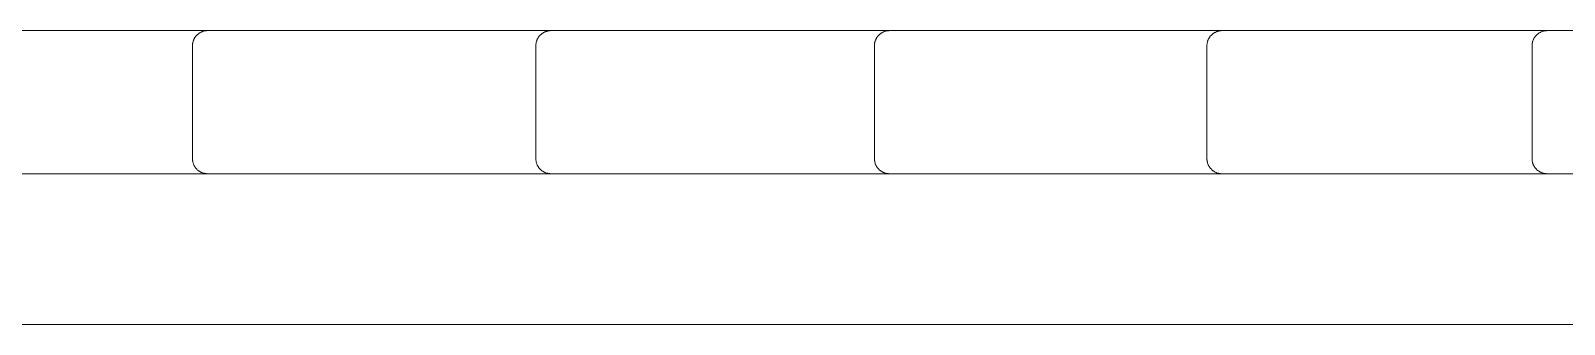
# Model space of a CAD drawing. Header units: millimetres. Extents: x -427 to 4679, y -324 to 2971.
# Drawn here: x 991.1 to 1398.2, y 2892.7 to 2970.7 of the extents above; entities that cross this region are included whole.
import ezdxf

# ---------------------------------------------------------------- set-up
doc = ezdxf.new("R2010")
doc.units = ezdxf.units.MM
doc.layers.add('ZANO_R', color=7, linetype='Continuous', lineweight=0)

msp = doc.modelspace()

# ---------------------------------------------------------------- linework, layer by layer
at = {"layer": 'ZANO_R'}
for p, q in [((1019.7, 2970.74), (946.05, 2970.74)), ((1038.09, 2970.74), (1019.7, 2970.74)), ((1034.11, 2967.15), (1034.13, 2967.29)), ((1034.13, 2967.29), (1034.15, 2967.42)), ((1034.15, 2967.42), (1034.18, 2967.55)), ((1034.18, 2967.55), (1034.21, 2967.69)), ((1034.21, 2967.69), (1034.24, 2967.82)), ((1034.24, 2967.82), (1034.28, 2967.95)), ((1034.28, 2967.95), (1034.32, 2968.08)), ((1034.32, 2968.08), (1034.37, 2968.21)), ((1034.37, 2968.21), (1034.42, 2968.33)), ((1034.42, 2968.33), (1034.48, 2968.46)), ((1034.48, 2968.46), (1034.54, 2968.58)), ((1034.54, 2968.58), (1034.61, 2968.7)), ((1034.61, 2968.7), (1034.67, 2968.82)), ((1034.67, 2968.82), (1034.75, 2968.93)), ((1034.75, 2968.93), (1034.82, 2969.05)), ((1034.82, 2969.05), (1034.9, 2969.16)), ((1034.9, 2969.16), (1034.99, 2969.27)), ((1034.99, 2969.27), (1035.08, 2969.37)), ((1035.08, 2969.37), (1035.17, 2969.47)), ((1035.17, 2969.47), (1035.26, 2969.57)), ((1035.26, 2969.57), (1035.36, 2969.66)), ((1035.36, 2969.66), (1035.46, 2969.76)), ((1035.46, 2969.76), (1035.57, 2969.84)), ((1035.57, 2969.84), (1035.67, 2969.93)), ((1035.67, 2969.93), (1035.79, 2970.01)), ((1035.79, 2970.01), (1035.9, 2970.09)), ((1035.9, 2970.09), (1036.01, 2970.16)), ((1036.01, 2970.16), (1036.13, 2970.23)), ((1036.13, 2970.23), (1036.25, 2970.29)), ((1036.25, 2970.29), (1036.37, 2970.35)), ((1036.37, 2970.35), (1036.5, 2970.41)), ((1036.5, 2970.41), (1036.62, 2970.46)), ((1036.62, 2970.46), (1036.75, 2970.51)), ((1036.75, 2970.51), (1036.88, 2970.55)), ((1036.88, 2970.55), (1037.01, 2970.59)), ((1037.01, 2970.59), (1037.14, 2970.63)), ((1037.14, 2970.63), (1037.28, 2970.66)), ((1037.28, 2970.66), (1037.41, 2970.68)), ((1037.41, 2970.68), (1037.55, 2970.7)), ((1037.55, 2970.7), (1037.68, 2970.72)), ((1037.68, 2970.72), (1037.82, 2970.73)), ((1037.82, 2970.73), (1037.96, 2970.74)), ((1037.96, 2970.74), (1038.09, 2970.74)), ((1111.04, 2970.74), (1038.09, 2970.74)), ((1129.22, 2970.74), (1111.04, 2970.74)), ((1125.24, 2967.15), (1125.26, 2967.29)), ((1125.26, 2967.29), (1125.28, 2967.42)), ((1125.28, 2967.42), (1125.3, 2967.55)), ((1125.3, 2967.55), (1125.33, 2967.69)), ((1125.33, 2967.69), (1125.37, 2967.82)), ((1125.37, 2967.82), (1125.41, 2967.95)), ((1125.41, 2967.95), (1125.45, 2968.08)), ((1125.45, 2968.08), (1125.5, 2968.21)), ((1125.5, 2968.21), (1125.55, 2968.33)), ((1125.55, 2968.33), (1125.61, 2968.46)), ((1125.61, 2968.46), (1125.67, 2968.58)), ((1125.67, 2968.58), (1125.73, 2968.7)), ((1125.73, 2968.7), (1125.8, 2968.82)), ((1125.8, 2968.82), (1125.87, 2968.93)), ((1125.87, 2968.93), (1125.95, 2969.05)), ((1125.95, 2969.05), (1126.03, 2969.16)), ((1126.03, 2969.16), (1126.12, 2969.27)), ((1126.12, 2969.27), (1126.2, 2969.37)), ((1126.2, 2969.37), (1126.3, 2969.47)), ((1126.3, 2969.47), (1126.39, 2969.57)), ((1126.39, 2969.57), (1126.49, 2969.66)), ((1126.49, 2969.66), (1126.59, 2969.76)), ((1126.59, 2969.76), (1126.69, 2969.84)), ((1126.69, 2969.84), (1126.8, 2969.93)), ((1126.8, 2969.93), (1126.91, 2970.01)), ((1126.91, 2970.01), (1127.03, 2970.09)), ((1127.03, 2970.09), (1127.14, 2970.16)), ((1127.14, 2970.16), (1127.26, 2970.23)), ((1127.26, 2970.23), (1127.38, 2970.29)), ((1127.38, 2970.29), (1127.5, 2970.35)), ((1127.5, 2970.35), (1127.63, 2970.41)), ((1127.63, 2970.41), (1127.75, 2970.46)), ((1127.75, 2970.46), (1127.88, 2970.51)), ((1127.88, 2970.51), (1128.01, 2970.55)), ((1128.01, 2970.55), (1128.14, 2970.59)), ((1128.14, 2970.59), (1128.27, 2970.63)), ((1128.27, 2970.63), (1128.41, 2970.66)), ((1128.41, 2970.66), (1128.54, 2970.68)), ((1128.54, 2970.68), (1128.67, 2970.7)), ((1128.67, 2970.7), (1128.81, 2970.72)), ((1128.81, 2970.72), (1128.95, 2970.73)), ((1128.95, 2970.73), (1129.08, 2970.74)), ((1129.08, 2970.74), (1129.22, 2970.74)), ((1201.19, 2970.74), (1129.22, 2970.74)), ((1219.08, 2970.74), (1201.19, 2970.74)), ((1215.1, 2967.15), (1215.11, 2967.29)), ((1215.11, 2967.29), (1215.13, 2967.42)), ((1215.13, 2967.42), (1215.16, 2967.55)), ((1215.16, 2967.55), (1215.19, 2967.69)), ((1215.19, 2967.69), (1215.22, 2967.82)), ((1215.22, 2967.82), (1215.26, 2967.95)), ((1215.26, 2967.95), (1215.31, 2968.08)), ((1215.31, 2968.08), (1215.36, 2968.21)), ((1215.36, 2968.21), (1215.41, 2968.33)), ((1215.41, 2968.33), (1215.46, 2968.46)), ((1215.46, 2968.46), (1215.52, 2968.58)), ((1215.52, 2968.58), (1215.59, 2968.7)), ((1215.59, 2968.7), (1215.66, 2968.82)), ((1215.66, 2968.82), (1215.73, 2968.93)), ((1215.73, 2968.93), (1215.81, 2969.05)), ((1215.81, 2969.05), (1215.89, 2969.16)), ((1215.89, 2969.16), (1215.97, 2969.27)), ((1215.97, 2969.27), (1216.06, 2969.37)), ((1216.06, 2969.37), (1216.15, 2969.47)), ((1216.15, 2969.47), (1216.25, 2969.57)), ((1216.25, 2969.57), (1216.35, 2969.66)), ((1216.35, 2969.66), (1216.45, 2969.76)), ((1216.45, 2969.76), (1216.55, 2969.84)), ((1216.55, 2969.84), (1216.66, 2969.93)), ((1216.66, 2969.93), (1216.77, 2970.01)), ((1216.77, 2970.01), (1216.88, 2970.09)), ((1216.88, 2970.09), (1217, 2970.16)), ((1217, 2970.16), (1217.12, 2970.23)), ((1217.12, 2970.23), (1217.24, 2970.29)), ((1217.24, 2970.29), (1217.36, 2970.35)), ((1217.36, 2970.35), (1217.48, 2970.41)), ((1217.48, 2970.41), (1217.61, 2970.46)), ((1217.61, 2970.46), (1217.74, 2970.51)), ((1217.74, 2970.51), (1217.87, 2970.55)), ((1217.87, 2970.55), (1218, 2970.59)), ((1218, 2970.59), (1218.13, 2970.63)), ((1218.13, 2970.63), (1218.26, 2970.66)), ((1218.26, 2970.66), (1218.4, 2970.68)), ((1218.4, 2970.68), (1218.53, 2970.7)), ((1218.53, 2970.7), (1218.67, 2970.72)), ((1218.67, 2970.72), (1218.8, 2970.73)), ((1218.8, 2970.73), (1218.94, 2970.74)), ((1218.94, 2970.74), (1219.08, 2970.74)), ((1289.79, 2970.74), (1219.08, 2970.74)), ((1307.22, 2970.74), (1289.79, 2970.74)), ((1303.34, 2967.15), (1303.36, 2967.29)), ((1303.36, 2967.29), (1303.38, 2967.42)), ((1303.38, 2967.42), (1303.4, 2967.55)), ((1303.4, 2967.55), (1303.43, 2967.69)), ((1303.43, 2967.69), (1303.47, 2967.82)), ((1303.47, 2967.82), (1303.51, 2967.95)), ((1303.51, 2967.95), (1303.55, 2968.08)), ((1303.55, 2968.08), (1303.6, 2968.21)), ((1303.6, 2968.21), (1303.65, 2968.33)), ((1303.65, 2968.33), (1303.71, 2968.46)), ((1303.71, 2968.46), (1303.77, 2968.58)), ((1303.77, 2968.58), (1303.83, 2968.7)), ((1303.83, 2968.7), (1303.9, 2968.82)), ((1303.9, 2968.82), (1303.98, 2968.93)), ((1303.98, 2968.93), (1304.05, 2969.05)), ((1304.05, 2969.05), (1304.13, 2969.16)), ((1304.13, 2969.16), (1304.22, 2969.27)), ((1304.22, 2969.27), (1304.31, 2969.37)), ((1304.31, 2969.37), (1304.4, 2969.47)), ((1304.4, 2969.47), (1304.49, 2969.57)), ((1304.49, 2969.57), (1304.59, 2969.66)), ((1304.59, 2969.66), (1304.69, 2969.76)), ((1304.69, 2969.76), (1304.8, 2969.84)), ((1304.8, 2969.84), (1304.9, 2969.93)), ((1304.9, 2969.93), (1305.01, 2970.01)), ((1305.01, 2970.01), (1305.13, 2970.09)), ((1305.13, 2970.09), (1305.24, 2970.16)), ((1305.24, 2970.16), (1305.36, 2970.23)), ((1305.36, 2970.23), (1305.48, 2970.29)), ((1305.48, 2970.29), (1305.6, 2970.35)), ((1305.6, 2970.35), (1305.73, 2970.41)), ((1305.73, 2970.41), (1305.85, 2970.46)), ((1305.85, 2970.46), (1305.98, 2970.51)), ((1305.98, 2970.51), (1306.11, 2970.55)), ((1306.11, 2970.55), (1306.24, 2970.59)), ((1306.24, 2970.59), (1306.37, 2970.63)), ((1306.37, 2970.63), (1306.51, 2970.66)), ((1306.51, 2970.66), (1306.64, 2970.68)), ((1306.64, 2970.68), (1306.78, 2970.7)), ((1306.78, 2970.7), (1306.91, 2970.72)), ((1306.91, 2970.72), (1307.05, 2970.73)), ((1307.05, 2970.73), (1307.18, 2970.74)), ((1307.18, 2970.74), (1307.32, 2970.74)), ((1376.5, 2970.74), (1307.32, 2970.74)), ((1393.51, 2970.74), (1376.5, 2970.74)), ((1389.63, 2967.15), (1389.65, 2967.29)), ((1389.65, 2967.29), (1389.67, 2967.42)), ((1389.67, 2967.42), (1389.69, 2967.55)), ((1389.69, 2967.55), (1389.72, 2967.69)), ((1389.72, 2967.69), (1389.76, 2967.82)), ((1389.76, 2967.82), (1389.8, 2967.95)), ((1389.8, 2967.95), (1389.84, 2968.08)), ((1389.84, 2968.08), (1389.89, 2968.21)), ((1389.89, 2968.21), (1389.94, 2968.33)), ((1389.94, 2968.33), (1390, 2968.46)), ((1390, 2968.46), (1390.06, 2968.58)), ((1390.06, 2968.58), (1390.12, 2968.7)), ((1390.12, 2968.7), (1390.19, 2968.82)), ((1390.19, 2968.82), (1390.27, 2968.93)), ((1390.27, 2968.93), (1390.34, 2969.05)), ((1390.34, 2969.05), (1390.42, 2969.16)), ((1390.42, 2969.16), (1390.51, 2969.27)), ((1390.51, 2969.27), (1390.6, 2969.37)), ((1390.6, 2969.37), (1390.69, 2969.47)), ((1390.69, 2969.47), (1390.78, 2969.57)), ((1390.78, 2969.57), (1390.88, 2969.66)), ((1390.88, 2969.66), (1390.98, 2969.76)), ((1390.98, 2969.76), (1391.09, 2969.84)), ((1391.09, 2969.84), (1391.19, 2969.93)), ((1391.19, 2969.93), (1391.3, 2970.01)), ((1391.3, 2970.01), (1391.42, 2970.09)), ((1391.42, 2970.09), (1391.53, 2970.16)), ((1391.53, 2970.16), (1391.65, 2970.23)), ((1391.65, 2970.23), (1391.77, 2970.29)), ((1391.77, 2970.29), (1391.89, 2970.35)), ((1391.89, 2970.35), (1392.02, 2970.41)), ((1392.02, 2970.41), (1392.14, 2970.46)), ((1392.14, 2970.46), (1392.27, 2970.51)), ((1392.27, 2970.51), (1392.4, 2970.55)), ((1392.4, 2970.55), (1392.53, 2970.59)), ((1392.53, 2970.59), (1392.66, 2970.63)), ((1392.66, 2970.63), (1392.8, 2970.66)), ((1392.8, 2970.66), (1392.93, 2970.68)), ((1392.93, 2970.68), (1393.07, 2970.7)), ((1393.07, 2970.7), (1393.2, 2970.72)), ((1393.2, 2970.72), (1393.34, 2970.73)), ((1393.34, 2970.73), (1393.47, 2970.74)), ((1393.47, 2970.74), (1393.61, 2970.74)), ((1461, 2970.74), (1393.61, 2970.74)), ((1034.09, 2966.88), (1034.1, 2967.01)), ((1034.09, 2966.74), (1034.09, 2966.88)), ((1034.09, 2936.74), (1034.09, 2966.74)), ((1034.1, 2967.01), (1034.11, 2967.15)), ((1125.22, 2966.88), (1125.23, 2967.01)), ((1125.22, 2966.74), (1125.22, 2966.88)), ((1125.22, 2936.74), (1125.22, 2966.74)), ((1125.23, 2967.01), (1125.24, 2967.15)), ((1215.08, 2966.88), (1215.09, 2967.01)), ((1215.08, 2966.74), (1215.08, 2966.88)), ((1215.08, 2936.74), (1215.08, 2966.74)), ((1215.09, 2967.01), (1215.1, 2967.15)), ((1303.32, 2966.88), (1303.33, 2967.01)), ((1303.32, 2966.74), (1303.32, 2966.88)), ((1303.32, 2936.74), (1303.32, 2966.74)), ((1303.33, 2967.01), (1303.34, 2967.15)), ((1389.61, 2966.88), (1389.62, 2967.01)), ((1389.61, 2966.74), (1389.61, 2966.88)), ((1389.61, 2936.74), (1389.61, 2966.74)), ((1389.62, 2967.01), (1389.63, 2967.15)), ((1034.09, 2936.6), (1034.09, 2936.74)), ((1034.1, 2936.47), (1034.09, 2936.6)), ((1034.11, 2936.33), (1034.1, 2936.47)), ((1034.13, 2936.19), (1034.11, 2936.33)), ((1034.15, 2936.06), (1034.13, 2936.19)), ((1034.18, 2935.92), (1034.15, 2936.06)), ((1034.21, 2935.79), (1034.18, 2935.92)), ((1034.24, 2935.66), (1034.21, 2935.79)), ((1034.28, 2935.53), (1034.24, 2935.66)), ((1034.32, 2935.4), (1034.28, 2935.53)), ((1034.37, 2935.27), (1034.32, 2935.4)), ((1034.42, 2935.14), (1034.37, 2935.27)), ((1034.48, 2935.02), (1034.42, 2935.14)), ((1034.54, 2934.9), (1034.48, 2935.02)), ((1034.61, 2934.78), (1034.54, 2934.9)), ((1034.68, 2934.66), (1034.61, 2934.78)), ((1034.75, 2934.54), (1034.68, 2934.66)), ((1125.22, 2936.6), (1125.22, 2936.74)), ((1125.23, 2936.47), (1125.22, 2936.6)), ((1125.24, 2936.33), (1125.23, 2936.47)), ((1125.26, 2936.19), (1125.24, 2936.33)), ((1125.28, 2936.06), (1125.26, 2936.19)), ((1125.3, 2935.92), (1125.28, 2936.06)), ((1125.33, 2935.79), (1125.3, 2935.92)), ((1125.37, 2935.66), (1125.33, 2935.79)), ((1125.41, 2935.53), (1125.37, 2935.66)), ((1125.45, 2935.4), (1125.41, 2935.53)), ((1125.5, 2935.27), (1125.45, 2935.4)), ((1125.55, 2935.14), (1125.5, 2935.27)), ((1125.61, 2935.02), (1125.55, 2935.14)), ((1125.67, 2934.9), (1125.61, 2935.02)), ((1125.74, 2934.78), (1125.67, 2934.9)), ((1125.8, 2934.66), (1125.74, 2934.78)), ((1125.88, 2934.54), (1125.8, 2934.66)), ((1215.08, 2936.6), (1215.08, 2936.74)), ((1215.09, 2936.47), (1215.08, 2936.6)), ((1215.1, 2936.33), (1215.09, 2936.47)), ((1215.11, 2936.19), (1215.1, 2936.33)), ((1215.14, 2936.06), (1215.11, 2936.19)), ((1215.16, 2935.92), (1215.14, 2936.06)), ((1215.19, 2935.79), (1215.16, 2935.92)), ((1215.23, 2935.66), (1215.19, 2935.79)), ((1215.27, 2935.53), (1215.23, 2935.66)), ((1215.31, 2935.4), (1215.27, 2935.53)), ((1215.36, 2935.27), (1215.31, 2935.4)), ((1215.41, 2935.14), (1215.36, 2935.27)), ((1215.47, 2935.02), (1215.41, 2935.14)), ((1215.53, 2934.9), (1215.47, 2935.02)), ((1215.59, 2934.78), (1215.53, 2934.9)), ((1215.66, 2934.66), (1215.59, 2934.78)), ((1215.74, 2934.54), (1215.66, 2934.66)), ((1303.32, 2936.6), (1303.32, 2936.74)), ((1303.33, 2936.47), (1303.32, 2936.6)), ((1303.34, 2936.33), (1303.33, 2936.47)), ((1303.36, 2936.19), (1303.34, 2936.33)), ((1303.38, 2936.06), (1303.36, 2936.19)), ((1303.4, 2935.92), (1303.38, 2936.06)), ((1303.43, 2935.79), (1303.4, 2935.92)), ((1303.47, 2935.66), (1303.43, 2935.79)), ((1303.51, 2935.53), (1303.47, 2935.66)), ((1303.55, 2935.4), (1303.51, 2935.53)), ((1303.6, 2935.27), (1303.55, 2935.4)), ((1303.65, 2935.14), (1303.6, 2935.27)), ((1303.71, 2935.02), (1303.65, 2935.14)), ((1303.77, 2934.9), (1303.71, 2935.02)), ((1303.84, 2934.78), (1303.77, 2934.9)), ((1303.91, 2934.66), (1303.84, 2934.78)), ((1303.98, 2934.54), (1303.91, 2934.66)), ((1389.61, 2936.6), (1389.61, 2936.74)), ((1389.62, 2936.47), (1389.61, 2936.6)), ((1389.63, 2936.33), (1389.62, 2936.47)), ((1389.65, 2936.19), (1389.63, 2936.33)), ((1389.67, 2936.06), (1389.65, 2936.19)), ((1389.69, 2935.92), (1389.67, 2936.06)), ((1389.72, 2935.79), (1389.69, 2935.92)), ((1389.76, 2935.66), (1389.72, 2935.79)), ((1389.8, 2935.53), (1389.76, 2935.66)), ((1389.84, 2935.4), (1389.8, 2935.53)), ((1389.89, 2935.27), (1389.84, 2935.4)), ((1389.94, 2935.14), (1389.89, 2935.27)), ((1390, 2935.02), (1389.94, 2935.14)), ((1390.06, 2934.9), (1390, 2935.02)), ((1390.13, 2934.78), (1390.06, 2934.9)), ((1390.2, 2934.66), (1390.13, 2934.78)), ((1390.27, 2934.54), (1390.2, 2934.66)), ((51.45, 2932.74), (1545.45, 2932.74)), ((1034.83, 2934.43), (1034.75, 2934.54)), ((1034.91, 2934.32), (1034.83, 2934.43)), ((1034.99, 2934.21), (1034.91, 2934.32)), ((1035.08, 2934.11), (1034.99, 2934.21)), ((1035.17, 2934), (1035.08, 2934.11)), ((1035.27, 2933.91), (1035.17, 2934)), ((1035.37, 2933.81), (1035.27, 2933.91)), ((1035.47, 2933.72), (1035.37, 2933.81)), ((1035.58, 2933.63), (1035.47, 2933.72)), ((1035.68, 2933.55), (1035.58, 2933.63)), ((1035.79, 2933.47), (1035.68, 2933.55)), ((1035.91, 2933.39), (1035.79, 2933.47)), ((1036.02, 2933.32), (1035.91, 2933.39)), ((1036.14, 2933.25), (1036.02, 2933.32)), ((1036.26, 2933.18), (1036.14, 2933.25)), ((1036.39, 2933.12), (1036.26, 2933.18)), ((1036.51, 2933.07), (1036.39, 2933.12)), ((1036.64, 2933.01), (1036.51, 2933.07)), ((1036.77, 2932.97), (1036.64, 2933.01)), ((1036.9, 2932.92), (1036.77, 2932.97)), ((1037.03, 2932.89), (1036.9, 2932.92)), ((1037.16, 2932.85), (1037.03, 2932.89)), ((1037.29, 2932.82), (1037.16, 2932.85)), ((1037.43, 2932.8), (1037.29, 2932.82)), ((1037.56, 2932.78), (1037.43, 2932.8)), ((1037.7, 2932.76), (1037.56, 2932.78)), ((1037.84, 2932.75), (1037.7, 2932.76)), ((1037.97, 2932.74), (1037.84, 2932.75)), ((1125.96, 2934.43), (1125.88, 2934.54)), ((1126.04, 2934.32), (1125.96, 2934.43)), ((1126.12, 2934.21), (1126.04, 2934.32)), ((1126.21, 2934.11), (1126.12, 2934.21)), ((1126.3, 2934), (1126.21, 2934.11)), ((1126.4, 2933.91), (1126.3, 2934)), ((1126.5, 2933.81), (1126.4, 2933.91)), ((1126.6, 2933.72), (1126.5, 2933.81)), ((1126.7, 2933.63), (1126.6, 2933.72)), ((1126.81, 2933.55), (1126.7, 2933.63)), ((1126.92, 2933.47), (1126.81, 2933.55)), ((1127.03, 2933.39), (1126.92, 2933.47)), ((1127.15, 2933.32), (1127.03, 2933.39)), ((1127.27, 2933.25), (1127.15, 2933.32)), ((1127.39, 2933.18), (1127.27, 2933.25)), ((1127.51, 2933.12), (1127.39, 2933.18)), ((1127.64, 2933.07), (1127.51, 2933.12)), ((1127.76, 2933.01), (1127.64, 2933.07)), ((1127.89, 2932.97), (1127.76, 2933.01)), ((1128.02, 2932.92), (1127.89, 2932.97)), ((1128.15, 2932.89), (1128.02, 2932.92)), ((1128.29, 2932.85), (1128.15, 2932.89)), ((1128.42, 2932.82), (1128.29, 2932.85)), ((1128.56, 2932.8), (1128.42, 2932.82)), ((1128.69, 2932.78), (1128.56, 2932.8)), ((1128.83, 2932.76), (1128.69, 2932.78)), ((1128.96, 2932.75), (1128.83, 2932.76)), ((1129.1, 2932.74), (1128.96, 2932.75)), ((1215.81, 2934.43), (1215.74, 2934.54)), ((1215.89, 2934.32), (1215.81, 2934.43)), ((1215.98, 2934.21), (1215.89, 2934.32)), ((1216.07, 2934.11), (1215.98, 2934.21)), ((1216.16, 2934), (1216.07, 2934.11)), ((1216.25, 2933.91), (1216.16, 2934)), ((1216.35, 2933.81), (1216.25, 2933.91)), ((1216.46, 2933.72), (1216.35, 2933.81)), ((1216.56, 2933.63), (1216.46, 2933.72)), ((1216.67, 2933.55), (1216.56, 2933.63)), ((1216.78, 2933.47), (1216.67, 2933.55)), ((1216.89, 2933.39), (1216.78, 2933.47)), ((1217.01, 2933.32), (1216.89, 2933.39)), ((1217.13, 2933.25), (1217.01, 2933.32)), ((1217.25, 2933.18), (1217.13, 2933.25)), ((1217.37, 2933.12), (1217.25, 2933.18)), ((1217.5, 2933.07), (1217.37, 2933.12)), ((1217.62, 2933.01), (1217.5, 2933.07)), ((1217.75, 2932.97), (1217.62, 2933.01)), ((1217.88, 2932.92), (1217.75, 2932.97)), ((1218.01, 2932.89), (1217.88, 2932.92)), ((1218.14, 2932.85), (1218.01, 2932.89)), ((1218.28, 2932.82), (1218.14, 2932.85)), ((1218.41, 2932.8), (1218.28, 2932.82)), ((1218.55, 2932.78), (1218.41, 2932.8)), ((1218.68, 2932.76), (1218.55, 2932.78)), ((1218.82, 2932.75), (1218.68, 2932.76)), ((1218.96, 2932.74), (1218.82, 2932.75)), ((1304.06, 2934.43), (1303.98, 2934.54)), ((1304.14, 2934.32), (1304.06, 2934.43)), ((1304.22, 2934.21), (1304.14, 2934.32)), ((1304.31, 2934.11), (1304.22, 2934.21)), ((1304.4, 2934), (1304.31, 2934.11)), ((1304.5, 2933.91), (1304.4, 2934)), ((1304.6, 2933.81), (1304.5, 2933.91)), ((1304.7, 2933.72), (1304.6, 2933.81)), ((1304.8, 2933.63), (1304.7, 2933.72)), ((1304.91, 2933.55), (1304.8, 2933.63)), ((1305.02, 2933.47), (1304.91, 2933.55)), ((1305.14, 2933.39), (1305.02, 2933.47)), ((1305.25, 2933.32), (1305.14, 2933.39)), ((1305.37, 2933.25), (1305.25, 2933.32)), ((1305.49, 2933.18), (1305.37, 2933.25)), ((1305.61, 2933.12), (1305.49, 2933.18)), ((1305.74, 2933.07), (1305.61, 2933.12)), ((1305.87, 2933.01), (1305.74, 2933.07)), ((1305.99, 2932.97), (1305.87, 2933.01)), ((1306.12, 2932.92), (1305.99, 2932.97)), ((1306.26, 2932.89), (1306.12, 2932.92)), ((1306.39, 2932.85), (1306.26, 2932.89)), ((1306.52, 2932.82), (1306.39, 2932.85)), ((1306.66, 2932.8), (1306.52, 2932.82)), ((1306.79, 2932.78), (1306.66, 2932.8)), ((1306.93, 2932.76), (1306.79, 2932.78)), ((1307.06, 2932.75), (1306.93, 2932.76)), ((1307.2, 2932.74), (1307.06, 2932.75)), ((1390.35, 2934.43), (1390.27, 2934.54)), ((1390.43, 2934.32), (1390.35, 2934.43)), ((1390.51, 2934.21), (1390.43, 2934.32)), ((1390.6, 2934.11), (1390.51, 2934.21)), ((1390.69, 2934), (1390.6, 2934.11)), ((1390.79, 2933.91), (1390.69, 2934)), ((1390.89, 2933.81), (1390.79, 2933.91)), ((1390.99, 2933.72), (1390.89, 2933.81)), ((1391.09, 2933.63), (1390.99, 2933.72)), ((1391.2, 2933.55), (1391.09, 2933.63)), ((1391.31, 2933.47), (1391.2, 2933.55)), ((1391.43, 2933.39), (1391.31, 2933.47)), ((1391.54, 2933.32), (1391.43, 2933.39)), ((1391.66, 2933.25), (1391.54, 2933.32)), ((1391.78, 2933.18), (1391.66, 2933.25)), ((1391.9, 2933.12), (1391.78, 2933.18)), ((1392.03, 2933.07), (1391.9, 2933.12)), ((1392.16, 2933.01), (1392.03, 2933.07)), ((1392.28, 2932.97), (1392.16, 2933.01)), ((1392.41, 2932.92), (1392.28, 2932.97)), ((1392.55, 2932.89), (1392.41, 2932.92)), ((1392.68, 2932.85), (1392.55, 2932.89)), ((1392.81, 2932.82), (1392.68, 2932.85)), ((1392.95, 2932.8), (1392.81, 2932.82)), ((1393.08, 2932.78), (1392.95, 2932.8)), ((1393.22, 2932.76), (1393.08, 2932.78)), ((1393.35, 2932.75), (1393.22, 2932.76)), ((1393.49, 2932.74), (1393.35, 2932.75)), ((1545.45, 2892.74), (51.45, 2892.74))]:
    msp.add_line(p, q, dxfattribs=at)

doc.saveas('drawing.dxf')
